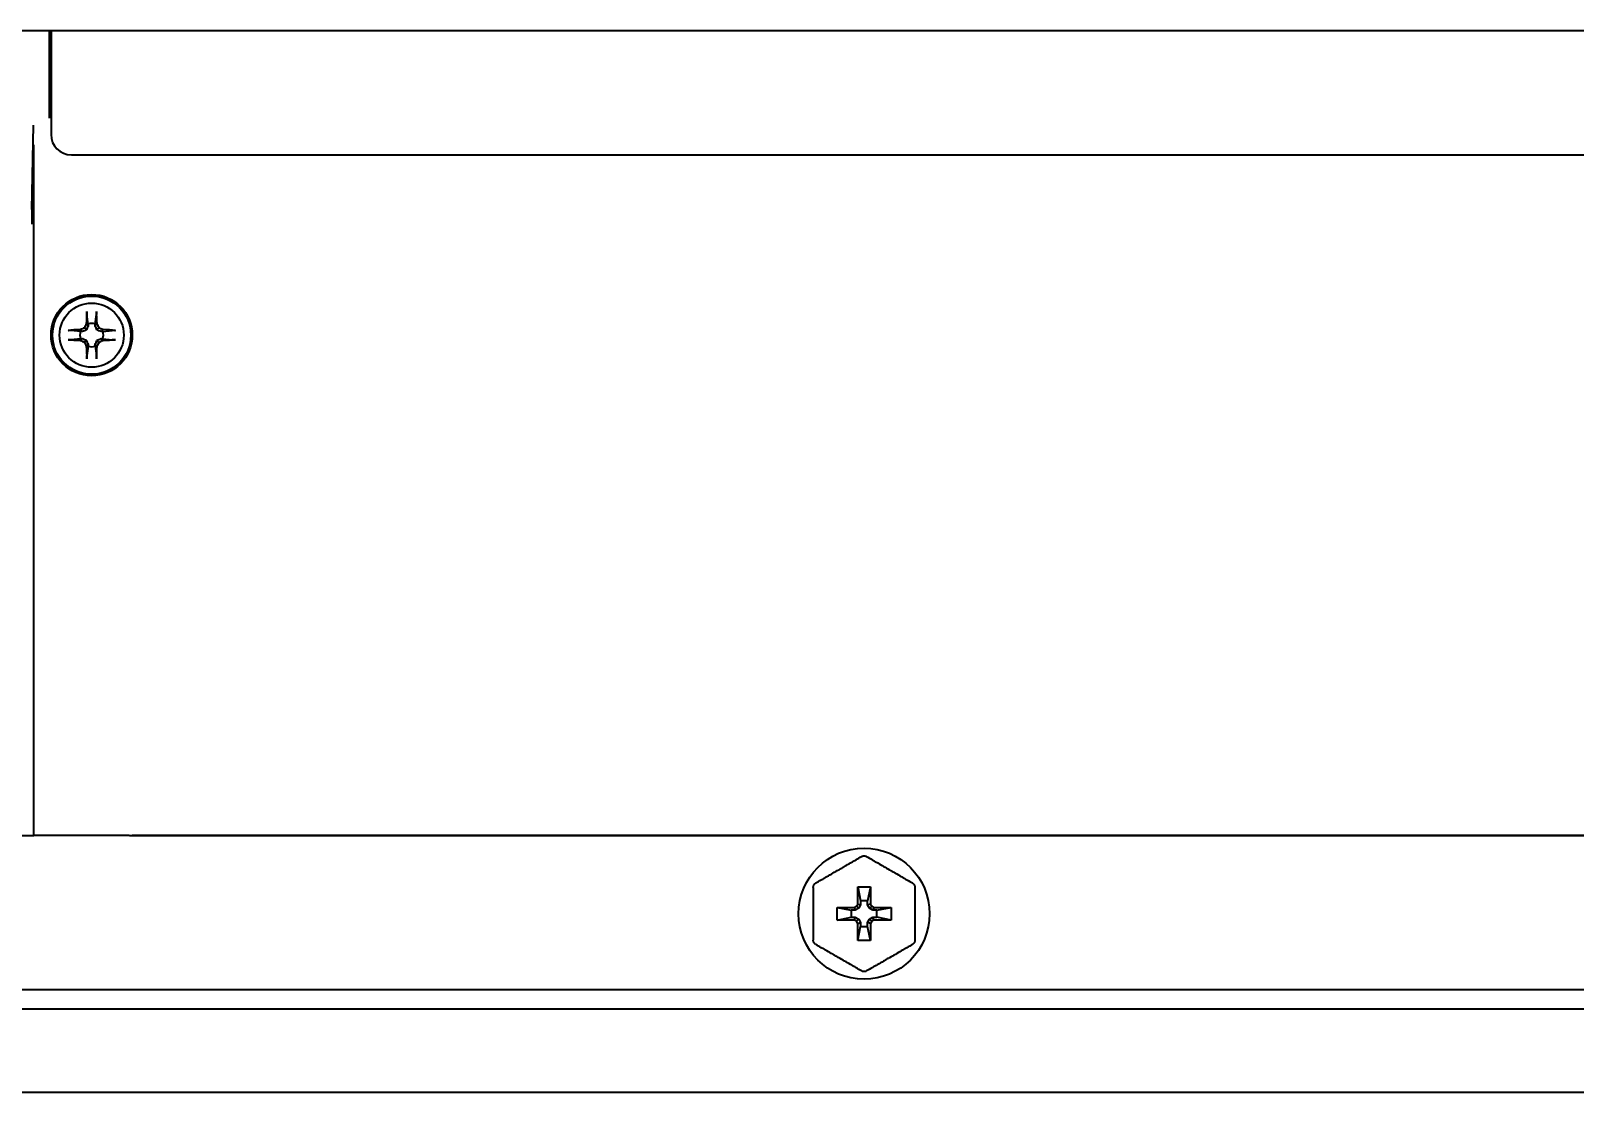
# Model space of a CAD drawing. Header units: inches. Extents: x 90 to 4162, y -443 to 3471.
# Drawn here: x 313.4 to 465.4, y 1241.9 to 1346.4 of the extents above; entities that cross this region are included whole.
import ezdxf

# ---------------------------------------------------------------- set-up
doc = ezdxf.new("R2010")
doc.units = ezdxf.units.IN
doc.layers.add('1', color=7, linetype='Continuous', true_color=0xffffff)

msp = doc.modelspace()

# ---------------------------------------------------------------- linework, layer by layer
at = {"layer": '1', "color": 7, "linetype": 'Continuous', "lineweight": 35}
for p, q in [((838.73, 1346.36), (92.01, 1346.36)), ((315.19, 1346.36), (315.19, 1337.76)), ((315.37, 1346.36), (315.37, 1345.36)), ((315.37, 1345.36), (315.37, 1336.16)), ((313.49, 1328.76), (313.64, 1337.07)), ((313.67, 1267.16), (313.67, 1335.15)), ((317.37, 1334.16), (662.92, 1334.16)), ((319.02, 1317.5), (318.9, 1318.43)), ((319.72, 1317.5), (319.84, 1318.43)), ((318.28, 1316.76), (317.36, 1316.88)), ((318.46, 1316.76), (318.27, 1316.95)), ((318.85, 1316.93), (318.65, 1317.13)), ((319.02, 1317.33), (318.84, 1317.52)), ((319.72, 1317.33), (319.91, 1317.52)), ((319.89, 1316.93), (320.09, 1317.13)), ((320.29, 1316.76), (320.48, 1316.95)), ((320.46, 1316.76), (321.38, 1316.88)), ((318.28, 1316.06), (317.36, 1315.95)), ((318.46, 1316.07), (318.27, 1315.88)), ((318.85, 1315.9), (318.65, 1315.69)), ((319.02, 1315.5), (318.84, 1315.31)), ((319.02, 1315.32), (318.9, 1314.4)), ((319.72, 1315.5), (319.91, 1315.31)), ((319.72, 1315.32), (319.84, 1314.4)), ((319.89, 1315.9), (320.09, 1315.69)), ((320.29, 1316.07), (320.48, 1315.88)), ((320.46, 1316.06), (321.38, 1315.95)), ((136.9, 1267.16), (313.67, 1267.16)), ((315.47, 1267.16), (313.67, 1267.16)), ((323.07, 1267.16), (315.47, 1267.16)), ((323.08, 1267.16), (679.97, 1267.16)), ((679.17, 1267.16), (323.37, 1267.16)), ((394.77, 1262.11), (395.05, 1260.72)), ((394.77, 1260.41), (394.77, 1262.11)), ((394.77, 1262.11), (396.02, 1262.11)), ((396.02, 1262.11), (395.73, 1260.72)), ((396.02, 1262.11), (396.02, 1260.41)), ((392.74, 1260.08), (394.44, 1260.08)), ((392.74, 1258.83), (392.74, 1260.08)), ((392.74, 1260.08), (394.13, 1259.8)), ((394.44, 1260.08), (394.65, 1260.2)), ((394.44, 1260.08), (394.52, 1259.8)), ((394.86, 1259.99), (394.52, 1259.8)), ((394.65, 1260.2), (394.77, 1260.41)), ((394.65, 1260.2), (394.86, 1259.99)), ((394.77, 1260.41), (395.05, 1260.33)), ((395.05, 1260.33), (394.86, 1259.99)), ((395.05, 1260.72), (395.05, 1260.33)), ((395.73, 1260.72), (395.05, 1260.72)), ((395.73, 1260.33), (395.73, 1260.72)), ((396.02, 1260.41), (395.73, 1260.33)), ((395.93, 1259.99), (395.73, 1260.33)), ((396.14, 1260.2), (395.93, 1259.99)), ((396.26, 1259.8), (395.93, 1259.99)), ((396.02, 1260.41), (396.14, 1260.2)), ((396.14, 1260.2), (396.34, 1260.08)), ((396.34, 1260.08), (396.26, 1259.8)), ((396.34, 1260.08), (398.04, 1260.08)), ((396.65, 1259.8), (398.04, 1260.08)), ((398.04, 1260.08), (398.04, 1258.83)), ((392.74, 1258.83), (394.13, 1259.12)), ((394.44, 1258.83), (392.74, 1258.83)), ((394.52, 1259.8), (394.13, 1259.8)), ((394.13, 1259.8), (394.13, 1259.12)), ((394.13, 1259.12), (394.52, 1259.12)), ((394.44, 1258.83), (394.52, 1259.12)), ((394.65, 1258.71), (394.44, 1258.83)), ((394.52, 1259.12), (394.86, 1258.92)), ((394.65, 1258.71), (394.86, 1258.92)), ((394.77, 1258.51), (394.65, 1258.71)), ((394.77, 1258.51), (395.05, 1258.58)), ((394.77, 1256.81), (394.77, 1258.51)), ((394.86, 1258.92), (395.05, 1258.58)), ((395.05, 1258.58), (395.05, 1258.19)), ((395.73, 1258.58), (395.93, 1258.92)), ((396.02, 1258.51), (395.73, 1258.58)), ((395.73, 1258.19), (395.73, 1258.58)), ((395.93, 1258.92), (396.26, 1259.12)), ((396.14, 1258.71), (395.93, 1258.92)), ((396.14, 1258.71), (396.02, 1258.51)), ((396.02, 1258.51), (396.02, 1256.81)), ((396.34, 1258.83), (396.14, 1258.71)), ((396.65, 1259.8), (396.26, 1259.8)), ((396.26, 1259.12), (396.65, 1259.12)), ((396.34, 1258.83), (396.26, 1259.12)), ((398.04, 1258.83), (396.34, 1258.83)), ((396.65, 1259.12), (396.65, 1259.8)), ((398.04, 1258.83), (396.65, 1259.12)), ((394.77, 1256.81), (395.05, 1258.19)), ((395.05, 1258.19), (395.73, 1258.19)), ((396.02, 1256.81), (395.73, 1258.19)), ((396.02, 1256.81), (394.77, 1256.81)), ((838.37, 1251.96), (92.37, 1251.96)), ((773.87, 1250.06), (156.87, 1250.06)), ((156.87, 1241.9), (773.87, 1241.9))]:
    msp.add_line(p, q, dxfattribs=at)
for centre, radius in [((319.37, 1316.41), 4), ((319.37, 1316.41), 3.85), ((319.37, 1316.41), 3.16), ((395.39, 1259.46), 6.45)]:
    msp.add_circle(centre, radius, dxfattribs=at)
for centre, radius, start, end in [((317.37, 1336.16), 2, 180, 270), ((319.37, 1316.41), 1.15, 162.2011, 197.7989), ((319.37, 1316.41), 1.15, 72.2011, 107.7989), ((319.37, 1316.41), 1.15, 342.2011, 17.7989), ((319.37, 1316.41), 1.15, 252.2011, 287.7989)]:
    msp.add_arc(centre, radius, start, end, dxfattribs=at)
for centre, major_axis, ratio, start_param, end_param in [((313.52, 1327.34), (0, -2), 0.017452, 3.927384, 4.711888), ((319.07, 1316.42), (0.07, 3.73), 0.072244, 0.900133, 1.272854), ((319.67, 1316.42), (0.07, -3.73), 0.072244, 1.868738, 2.24146), ((319.37, 1316.71), (3.73, 0.07), 0.072244, 1.868738, 2.24146), ((319.11, 1316.97), (3.34, 1.56), 0.094201, 1.665412, 1.782277), ((318.82, 1316.67), (1.56, 3.34), 0.094201, 1.359315, 1.476181), ((319.93, 1316.67), (1.56, -3.34), 0.094201, 1.665412, 1.782277), ((319.63, 1316.97), (3.34, -1.56), 0.094201, 1.359315, 1.476181), ((319.38, 1316.71), (3.73, -0.07), 0.072244, 0.900133, 1.272854), ((319.37, 1316.12), (-3.73, 0.07), 0.072244, 0.900133, 1.272854), ((319.11, 1315.86), (-3.34, 1.56), 0.094201, 1.359315, 1.476181), ((318.82, 1316.16), (-1.56, 3.34), 0.094201, 1.665412, 1.782277), ((319.07, 1316.41), (-0.07, 3.73), 0.072244, 1.868738, 2.24146), ((319.67, 1316.41), (-0.07, -3.73), 0.072244, 0.900133, 1.272854), ((319.93, 1316.16), (-1.56, -3.34), 0.094201, 1.359315, 1.476181), ((319.63, 1315.86), (-3.34, -1.56), 0.094201, 1.665412, 1.782277), ((319.38, 1316.12), (-3.73, -0.07), 0.072244, 1.868738, 2.24146)]:
    msp.add_ellipse(centre, major_axis=major_axis, ratio=ratio, start_param=start_param, end_param=end_param, dxfattribs=at)
for points, knots in [([(318.9, 1318.43), (318.9, 1318.43), (318.9, 1318.44), (318.9, 1318.46), (318.9, 1318.46), (318.9, 1318.47), (318.9, 1318.48), (318.9, 1318.5), (318.9, 1318.51), (318.9, 1318.52), (318.9, 1318.54), (318.9, 1318.55), (318.9, 1318.58), (318.9, 1318.58), (318.9, 1318.6), (318.9, 1318.61), (318.9, 1318.63), (318.9, 1318.64), (318.9, 1318.65), (318.9, 1318.67), (318.9, 1318.69), (318.9, 1318.71), (318.9, 1318.73), (318.9, 1318.74)], [0, 0, 0, 0, 0.125, 0.125, 0.1875, 0.1875, 0.25, 0.3125, 0.3125, 0.375, 0.375, 0.5, 0.5, 0.5625, 0.5625, 0.625, 0.6875, 0.6875, 0.75, 0.75, 0.875, 0.875, 1, 1, 1, 1]), ([(319.84, 1318.74), (319.84, 1318.73), (319.84, 1318.72), (319.84, 1318.69), (319.84, 1318.67), (319.84, 1318.64), (319.84, 1318.63), (319.84, 1318.61), (319.84, 1318.6), (319.84, 1318.58), (319.84, 1318.57), (319.84, 1318.55), (319.84, 1318.54), (319.84, 1318.53), (319.84, 1318.51), (319.84, 1318.5), (319.84, 1318.48), (319.84, 1318.47), (319.84, 1318.46), (319.84, 1318.45), (319.84, 1318.44), (319.84, 1318.43), (319.84, 1318.43), (319.84, 1318.43)], [0, 0, 0, 0, 0.125, 0.125, 0.25, 0.25, 0.375, 0.375, 0.4375, 0.4375, 0.5, 0.5625, 0.5625, 0.625, 0.625, 0.75, 0.75, 0.8125, 0.8125, 0.875, 0.9375, 0.9375, 1, 1, 1, 1]), ([(317.05, 1316.88), (317.06, 1316.88), (317.07, 1316.88), (317.1, 1316.88), (317.11, 1316.89), (317.14, 1316.89), (317.16, 1316.89), (317.18, 1316.89), (317.19, 1316.89), (317.2, 1316.89), (317.22, 1316.89), (317.23, 1316.89), (317.25, 1316.89), (317.25, 1316.89), (317.28, 1316.89), (317.29, 1316.89), (317.31, 1316.89), (317.31, 1316.89), (317.32, 1316.89), (317.33, 1316.88), (317.34, 1316.88), (317.35, 1316.88), (317.36, 1316.88), (317.36, 1316.88)], [0, 0, 0, 0, 0.125, 0.125, 0.25, 0.25, 0.375, 0.375, 0.4375, 0.4375, 0.5, 0.5625, 0.5625, 0.625, 0.625, 0.75, 0.75, 0.8125, 0.8125, 0.875, 0.9375, 0.9375, 1, 1, 1, 1]), ([(318.85, 1316.93), (318.78, 1316.9), (318.72, 1316.87), (318.59, 1316.82), (318.52, 1316.79), (318.46, 1316.76)], [0, 0, 0, 0, 0.5, 0.5, 1, 1, 1, 1]), ([(319.02, 1317.33), (319, 1317.27), (318.97, 1317.2), (318.91, 1317.07), (318.88, 1317), (318.85, 1316.93)], [0, 0, 0, 0, 0.5, 0.5, 1, 1, 1, 1]), ([(319.89, 1316.93), (319.86, 1317), (319.83, 1317.07), (319.77, 1317.2), (319.75, 1317.27), (319.72, 1317.33)], [0, 0, 0, 0, 0.5, 0.5, 1, 1, 1, 1]), ([(320.29, 1316.76), (320.22, 1316.79), (320.16, 1316.82), (320.02, 1316.87), (319.96, 1316.9), (319.89, 1316.93)], [0, 0, 0, 0, 0.5, 0.5, 1, 1, 1, 1]), ([(321.38, 1316.88), (321.39, 1316.88), (321.4, 1316.88), (321.41, 1316.89), (321.42, 1316.89), (321.43, 1316.89), (321.44, 1316.89), (321.45, 1316.89), (321.47, 1316.89), (321.47, 1316.89), (321.5, 1316.89), (321.51, 1316.89), (321.53, 1316.89), (321.54, 1316.89), (321.55, 1316.89), (321.57, 1316.89), (321.59, 1316.89), (321.6, 1316.89), (321.61, 1316.89), (321.63, 1316.89), (321.64, 1316.88), (321.67, 1316.88), (321.68, 1316.88), (321.7, 1316.88)], [0, 0, 0, 0, 0.125, 0.125, 0.1875, 0.1875, 0.25, 0.3125, 0.3125, 0.375, 0.375, 0.5, 0.5, 0.5625, 0.5625, 0.625, 0.6875, 0.6875, 0.75, 0.75, 0.875, 0.875, 1, 1, 1, 1]), ([(317.36, 1315.95), (317.35, 1315.95), (317.34, 1315.94), (317.33, 1315.94), (317.32, 1315.94), (317.31, 1315.94), (317.3, 1315.94), (317.29, 1315.94), (317.28, 1315.94), (317.27, 1315.94), (317.25, 1315.94), (317.23, 1315.94), (317.21, 1315.94), (317.2, 1315.94), (317.19, 1315.94), (317.17, 1315.94), (317.16, 1315.94), (317.14, 1315.94), (317.13, 1315.94), (317.11, 1315.94), (317.1, 1315.94), (317.07, 1315.95), (317.06, 1315.95), (317.05, 1315.95)], [0, 0, 0, 0, 0.125, 0.125, 0.1875, 0.1875, 0.25, 0.3125, 0.3125, 0.375, 0.375, 0.5, 0.5, 0.5625, 0.5625, 0.625, 0.6875, 0.6875, 0.75, 0.75, 0.875, 0.875, 1, 1, 1, 1]), ([(318.46, 1316.07), (318.52, 1316.04), (318.59, 1316.01), (318.72, 1315.96), (318.78, 1315.93), (318.85, 1315.9)], [0, 0, 0, 0, 0.5, 0.5, 1, 1, 1, 1]), ([(318.85, 1315.9), (318.88, 1315.83), (318.91, 1315.76), (318.97, 1315.63), (319, 1315.56), (319.02, 1315.5)], [0, 0, 0, 0, 0.5, 0.5, 1, 1, 1, 1]), ([(319.72, 1315.5), (319.75, 1315.56), (319.77, 1315.63), (319.83, 1315.76), (319.86, 1315.83), (319.89, 1315.9)], [0, 0, 0, 0, 0.5, 0.5, 1, 1, 1, 1]), ([(319.89, 1315.9), (319.96, 1315.93), (320.02, 1315.96), (320.16, 1316.01), (320.22, 1316.04), (320.29, 1316.07)], [0, 0, 0, 0, 0.5, 0.5, 1, 1, 1, 1]), ([(321.7, 1315.95), (321.68, 1315.95), (321.67, 1315.95), (321.64, 1315.94), (321.63, 1315.94), (321.6, 1315.94), (321.59, 1315.94), (321.56, 1315.94), (321.55, 1315.94), (321.54, 1315.94), (321.52, 1315.94), (321.51, 1315.94), (321.5, 1315.94), (321.49, 1315.94), (321.47, 1315.94), (321.45, 1315.94), (321.44, 1315.94), (321.43, 1315.94), (321.42, 1315.94), (321.41, 1315.94), (321.4, 1315.94), (321.39, 1315.95), (321.39, 1315.95), (321.38, 1315.95)], [0, 0, 0, 0, 0.125, 0.125, 0.25, 0.25, 0.375, 0.375, 0.4375, 0.4375, 0.5, 0.5625, 0.5625, 0.625, 0.625, 0.75, 0.75, 0.8125, 0.8125, 0.875, 0.9375, 0.9375, 1, 1, 1, 1]), ([(318.9, 1314.09), (318.9, 1314.1), (318.9, 1314.11), (318.9, 1314.14), (318.9, 1314.16), (318.9, 1314.19), (318.9, 1314.2), (318.9, 1314.22), (318.9, 1314.23), (318.9, 1314.25), (318.9, 1314.26), (318.9, 1314.28), (318.9, 1314.29), (318.9, 1314.3), (318.9, 1314.32), (318.9, 1314.33), (318.9, 1314.35), (318.9, 1314.36), (318.9, 1314.37), (318.9, 1314.38), (318.9, 1314.39), (318.9, 1314.39), (318.9, 1314.4), (318.9, 1314.4)], [0, 0, 0, 0, 0.125, 0.125, 0.25, 0.25, 0.375, 0.375, 0.4375, 0.4375, 0.5, 0.5625, 0.5625, 0.625, 0.625, 0.75, 0.75, 0.8125, 0.8125, 0.875, 0.9375, 0.9375, 1, 1, 1, 1]), ([(319.84, 1314.4), (319.84, 1314.4), (319.84, 1314.39), (319.84, 1314.37), (319.84, 1314.37), (319.84, 1314.36), (319.84, 1314.34), (319.84, 1314.33), (319.84, 1314.32), (319.84, 1314.31), (319.84, 1314.29), (319.84, 1314.28), (319.84, 1314.25), (319.84, 1314.25), (319.84, 1314.23), (319.84, 1314.22), (319.84, 1314.2), (319.84, 1314.19), (319.84, 1314.18), (319.84, 1314.16), (319.84, 1314.14), (319.84, 1314.11), (319.84, 1314.1), (319.84, 1314.09)], [0, 0, 0, 0, 0.125, 0.125, 0.1875, 0.1875, 0.25, 0.3125, 0.3125, 0.375, 0.375, 0.5, 0.5, 0.5625, 0.5625, 0.625, 0.6875, 0.6875, 0.75, 0.75, 0.875, 0.875, 1, 1, 1, 1]), ([(390.64, 1262.49), (390.82, 1262.59), (391, 1262.69), (391.22, 1262.82), (391.27, 1262.85), (391.36, 1262.9), (391.41, 1262.93), (391.55, 1263.01), (391.64, 1263.07), (391.93, 1263.23), (392.12, 1263.34), (392.5, 1263.56), (392.69, 1263.67), (392.92, 1263.8), (392.94, 1263.81), (392.99, 1263.84), (393.06, 1263.89), (393.14, 1263.93), (393.28, 1264.01), (393.38, 1264.07), (393.67, 1264.24), (393.86, 1264.35), (394.1, 1264.48), (394.14, 1264.51), (394.24, 1264.56), (394.28, 1264.59), (394.42, 1264.67), (394.52, 1264.72), (394.79, 1264.88), (394.97, 1264.99), (395.14, 1265.09)], [0, 0, 0, 0, 0.125, 0.125, 0.15625, 0.15625, 0.1875, 0.1875, 0.25, 0.25, 0.375, 0.375, 0.5, 0.5, 0.515625, 0.515625, 0.53125, 0.5625, 0.5625, 0.625, 0.625, 0.75, 0.75, 0.78125, 0.78125, 0.8125, 0.8125, 0.875, 0.875, 1, 1, 1, 1]), ([(395.14, 1265.09), (395.16, 1265.1), (395.18, 1265.11), (395.22, 1265.12), (395.24, 1265.13), (395.28, 1265.14), (395.3, 1265.15), (395.35, 1265.15), (395.37, 1265.15), (395.4, 1265.15), (395.41, 1265.15), (395.44, 1265.15), (395.45, 1265.15), (395.48, 1265.15), (395.5, 1265.14), (395.55, 1265.13), (395.57, 1265.12), (395.6, 1265.11), (395.62, 1265.1), (395.64, 1265.09)], [0, 0, 0, 0, 0.125, 0.125, 0.25, 0.25, 0.375, 0.375, 0.5, 0.5, 0.5625, 0.5625, 0.625, 0.625, 0.75, 0.75, 0.875, 0.875, 1, 1, 1, 1]), ([(395.64, 1265.09), (395.82, 1264.98), (396, 1264.88), (396.22, 1264.75), (396.27, 1264.72), (396.36, 1264.67), (396.41, 1264.64), (396.55, 1264.56), (396.64, 1264.51), (396.93, 1264.34), (397.12, 1264.23), (397.5, 1264.01), (397.69, 1263.9), (397.92, 1263.77), (397.94, 1263.76), (397.99, 1263.73), (398.06, 1263.69), (398.14, 1263.65), (398.28, 1263.56), (398.38, 1263.51), (398.67, 1263.34), (398.86, 1263.23), (399.1, 1263.09), (399.14, 1263.06), (399.24, 1263.01), (399.28, 1262.98), (399.42, 1262.9), (399.52, 1262.85), (399.79, 1262.69), (399.97, 1262.59), (400.14, 1262.49)], [0, 0, 0, 0, 0.125, 0.125, 0.15625, 0.15625, 0.1875, 0.1875, 0.25, 0.25, 0.375, 0.375, 0.5, 0.5, 0.515625, 0.515625, 0.53125, 0.5625, 0.5625, 0.625, 0.625, 0.75, 0.75, 0.78125, 0.78125, 0.8125, 0.8125, 0.875, 0.875, 1, 1, 1, 1]), ([(390.39, 1262.05), (390.39, 1262.08), (390.39, 1262.1), (390.4, 1262.14), (390.4, 1262.16), (390.41, 1262.2), (390.42, 1262.22), (390.44, 1262.26), (390.45, 1262.28), (390.46, 1262.31), (390.47, 1262.32), (390.48, 1262.34), (390.49, 1262.35), (390.51, 1262.38), (390.52, 1262.39), (390.56, 1262.43), (390.57, 1262.44), (390.61, 1262.47), (390.62, 1262.48), (390.64, 1262.49)], [0, 0, 0, 0, 0.125, 0.125, 0.25, 0.25, 0.375, 0.375, 0.5, 0.5, 0.5625, 0.5625, 0.625, 0.625, 0.75, 0.75, 0.875, 0.875, 1, 1, 1, 1]), ([(390.39, 1262.05), (390.39, 1261.85), (390.39, 1261.65), (390.39, 1261.33), (390.39, 1261.23), (390.39, 1261.07), (390.39, 1261.01), (390.39, 1260.9), (390.39, 1260.85), (390.39, 1260.57), (390.39, 1260.35), (390.39, 1260.02), (390.39, 1259.91), (390.39, 1259.74), (390.39, 1259.65), (390.39, 1259.57), (390.39, 1259.51), (390.39, 1259.48), (390.39, 1259.23), (390.39, 1259.01), (390.39, 1258.56), (390.39, 1258.34), (390.39, 1258.02), (390.39, 1257.91), (390.39, 1257.75), (390.39, 1257.69), (390.39, 1257.58), (390.39, 1257.53), (390.39, 1257.27), (390.39, 1257.06), (390.39, 1256.86)], [0, 0, 0, 0, 0.125, 0.125, 0.1875, 0.1875, 0.21875, 0.21875, 0.25, 0.25, 0.375, 0.375, 0.4375, 0.4375, 0.46875, 0.484375, 0.484375, 0.5, 0.5, 0.625, 0.625, 0.75, 0.75, 0.8125, 0.8125, 0.84375, 0.84375, 0.875, 0.875, 1, 1, 1, 1]), ([(400.14, 1262.49), (400.16, 1262.48), (400.18, 1262.47), (400.21, 1262.44), (400.23, 1262.43), (400.26, 1262.39), (400.27, 1262.38), (400.3, 1262.34), (400.31, 1262.32), (400.33, 1262.29), (400.34, 1262.28), (400.35, 1262.26), (400.35, 1262.25), (400.36, 1262.22), (400.37, 1262.2), (400.38, 1262.16), (400.38, 1262.14), (400.39, 1262.1), (400.39, 1262.08), (400.39, 1262.05)], [0, 0, 0, 0, 0.125, 0.125, 0.25, 0.25, 0.375, 0.375, 0.5, 0.5, 0.5625, 0.5625, 0.625, 0.625, 0.75, 0.75, 0.875, 0.875, 1, 1, 1, 1]), ([(400.39, 1262.05), (400.39, 1261.85), (400.39, 1261.65), (400.39, 1261.38), (400.39, 1261.33), (400.39, 1261.22), (400.39, 1261.17), (400.39, 1261.01), (400.39, 1260.9), (400.39, 1260.57), (400.39, 1260.35), (400.39, 1259.91), (400.39, 1259.68), (400.39, 1259.43), (400.39, 1259.4), (400.39, 1259.34), (400.39, 1259.26), (400.39, 1259.17), (400.39, 1259.01), (400.39, 1258.89), (400.39, 1258.56), (400.39, 1258.34), (400.39, 1258.07), (400.39, 1258.01), (400.39, 1257.9), (400.39, 1257.85), (400.39, 1257.69), (400.39, 1257.58), (400.39, 1257.26), (400.39, 1257.06), (400.39, 1256.86)], [0, 0, 0, 0, 0.125, 0.125, 0.15625, 0.15625, 0.1875, 0.1875, 0.25, 0.25, 0.375, 0.375, 0.5, 0.5, 0.515625, 0.515625, 0.53125, 0.5625, 0.5625, 0.625, 0.625, 0.75, 0.75, 0.78125, 0.78125, 0.8125, 0.8125, 0.875, 0.875, 1, 1, 1, 1]), ([(390.64, 1256.43), (390.62, 1256.44), (390.61, 1256.45), (390.57, 1256.47), (390.56, 1256.49), (390.52, 1256.52), (390.51, 1256.53), (390.48, 1256.57), (390.47, 1256.59), (390.45, 1256.62), (390.45, 1256.63), (390.44, 1256.65), (390.43, 1256.66), (390.42, 1256.69), (390.41, 1256.71), (390.4, 1256.75), (390.4, 1256.77), (390.39, 1256.82), (390.39, 1256.84), (390.39, 1256.86)], [0, 0, 0, 0, 0.125, 0.125, 0.25, 0.25, 0.375, 0.375, 0.5, 0.5, 0.5625, 0.5625, 0.625, 0.625, 0.75, 0.75, 0.875, 0.875, 1, 1, 1, 1]), ([(395.14, 1253.83), (394.97, 1253.93), (394.79, 1254.03), (394.56, 1254.16), (394.51, 1254.19), (394.42, 1254.24), (394.37, 1254.27), (394.23, 1254.35), (394.14, 1254.41), (393.86, 1254.57), (393.67, 1254.68), (393.28, 1254.9), (393.09, 1255.01), (392.87, 1255.14), (392.84, 1255.15), (392.79, 1255.18), (392.72, 1255.23), (392.65, 1255.27), (392.5, 1255.35), (392.4, 1255.41), (392.11, 1255.58), (391.92, 1255.69), (391.69, 1255.82), (391.64, 1255.85), (391.55, 1255.9), (391.5, 1255.93), (391.36, 1256.01), (391.27, 1256.06), (390.99, 1256.22), (390.82, 1256.32), (390.64, 1256.43)], [0, 0, 0, 0, 0.125, 0.125, 0.15625, 0.15625, 0.1875, 0.1875, 0.25, 0.25, 0.375, 0.375, 0.5, 0.5, 0.515625, 0.515625, 0.53125, 0.5625, 0.5625, 0.625, 0.625, 0.75, 0.75, 0.78125, 0.78125, 0.8125, 0.8125, 0.875, 0.875, 1, 1, 1, 1]), ([(400.14, 1256.43), (399.97, 1256.32), (399.79, 1256.22), (399.56, 1256.09), (399.51, 1256.06), (399.42, 1256.01), (399.37, 1255.98), (399.23, 1255.9), (399.14, 1255.85), (398.86, 1255.68), (398.67, 1255.57), (398.28, 1255.35), (398.09, 1255.24), (397.87, 1255.11), (397.84, 1255.1), (397.79, 1255.07), (397.72, 1255.03), (397.65, 1254.99), (397.5, 1254.9), (397.4, 1254.84), (397.11, 1254.68), (396.92, 1254.57), (396.69, 1254.43), (396.64, 1254.4), (396.55, 1254.35), (396.5, 1254.32), (396.36, 1254.24), (396.27, 1254.19), (395.99, 1254.03), (395.82, 1253.93), (395.64, 1253.83)], [0, 0, 0, 0, 0.125, 0.125, 0.15625, 0.15625, 0.1875, 0.1875, 0.25, 0.25, 0.375, 0.375, 0.5, 0.5, 0.515625, 0.515625, 0.53125, 0.5625, 0.5625, 0.625, 0.625, 0.75, 0.75, 0.78125, 0.78125, 0.8125, 0.8125, 0.875, 0.875, 1, 1, 1, 1]), ([(400.39, 1256.86), (400.39, 1256.84), (400.39, 1256.82), (400.38, 1256.77), (400.38, 1256.75), (400.37, 1256.71), (400.36, 1256.69), (400.35, 1256.65), (400.34, 1256.63), (400.32, 1256.6), (400.31, 1256.59), (400.3, 1256.57), (400.29, 1256.56), (400.27, 1256.53), (400.26, 1256.52), (400.23, 1256.49), (400.21, 1256.47), (400.18, 1256.45), (400.16, 1256.44), (400.14, 1256.43)], [0, 0, 0, 0, 0.125, 0.125, 0.25, 0.25, 0.375, 0.375, 0.5, 0.5, 0.5625, 0.5625, 0.625, 0.625, 0.75, 0.75, 0.875, 0.875, 1, 1, 1, 1]), ([(395.64, 1253.83), (395.62, 1253.82), (395.6, 1253.81), (395.57, 1253.79), (395.55, 1253.78), (395.5, 1253.77), (395.48, 1253.77), (395.44, 1253.76), (395.41, 1253.76), (395.38, 1253.76), (395.37, 1253.76), (395.35, 1253.76), (395.34, 1253.76), (395.3, 1253.77), (395.28, 1253.77), (395.24, 1253.78), (395.22, 1253.79), (395.18, 1253.81), (395.16, 1253.82), (395.14, 1253.83)], [0, 0, 0, 0, 0.125, 0.125, 0.25, 0.25, 0.375, 0.375, 0.5, 0.5, 0.5625, 0.5625, 0.625, 0.625, 0.75, 0.75, 0.875, 0.875, 1, 1, 1, 1])]:
    msp.add_open_spline(points, degree=3, knots=knots, dxfattribs=at)
for points in [[(318.46, 1316.76), (318.4, 1316.76), (318.34, 1316.76), (318.28, 1316.76)], [(319.02, 1317.5), (319.02, 1317.45), (319.02, 1317.39), (319.02, 1317.33)], [(319.72, 1317.33), (319.72, 1317.39), (319.72, 1317.45), (319.72, 1317.5)], [(320.46, 1316.76), (320.4, 1316.76), (320.35, 1316.76), (320.29, 1316.76)], [(318.28, 1316.06), (318.34, 1316.07), (318.4, 1316.07), (318.46, 1316.07)], [(319.02, 1315.5), (319.02, 1315.44), (319.02, 1315.38), (319.02, 1315.32)], [(319.72, 1315.32), (319.72, 1315.38), (319.72, 1315.44), (319.72, 1315.5)], [(320.29, 1316.07), (320.35, 1316.07), (320.4, 1316.07), (320.46, 1316.06)]]:
    msp.add_open_spline(points, degree=3, dxfattribs=at)

doc.saveas('drawing.dxf')
